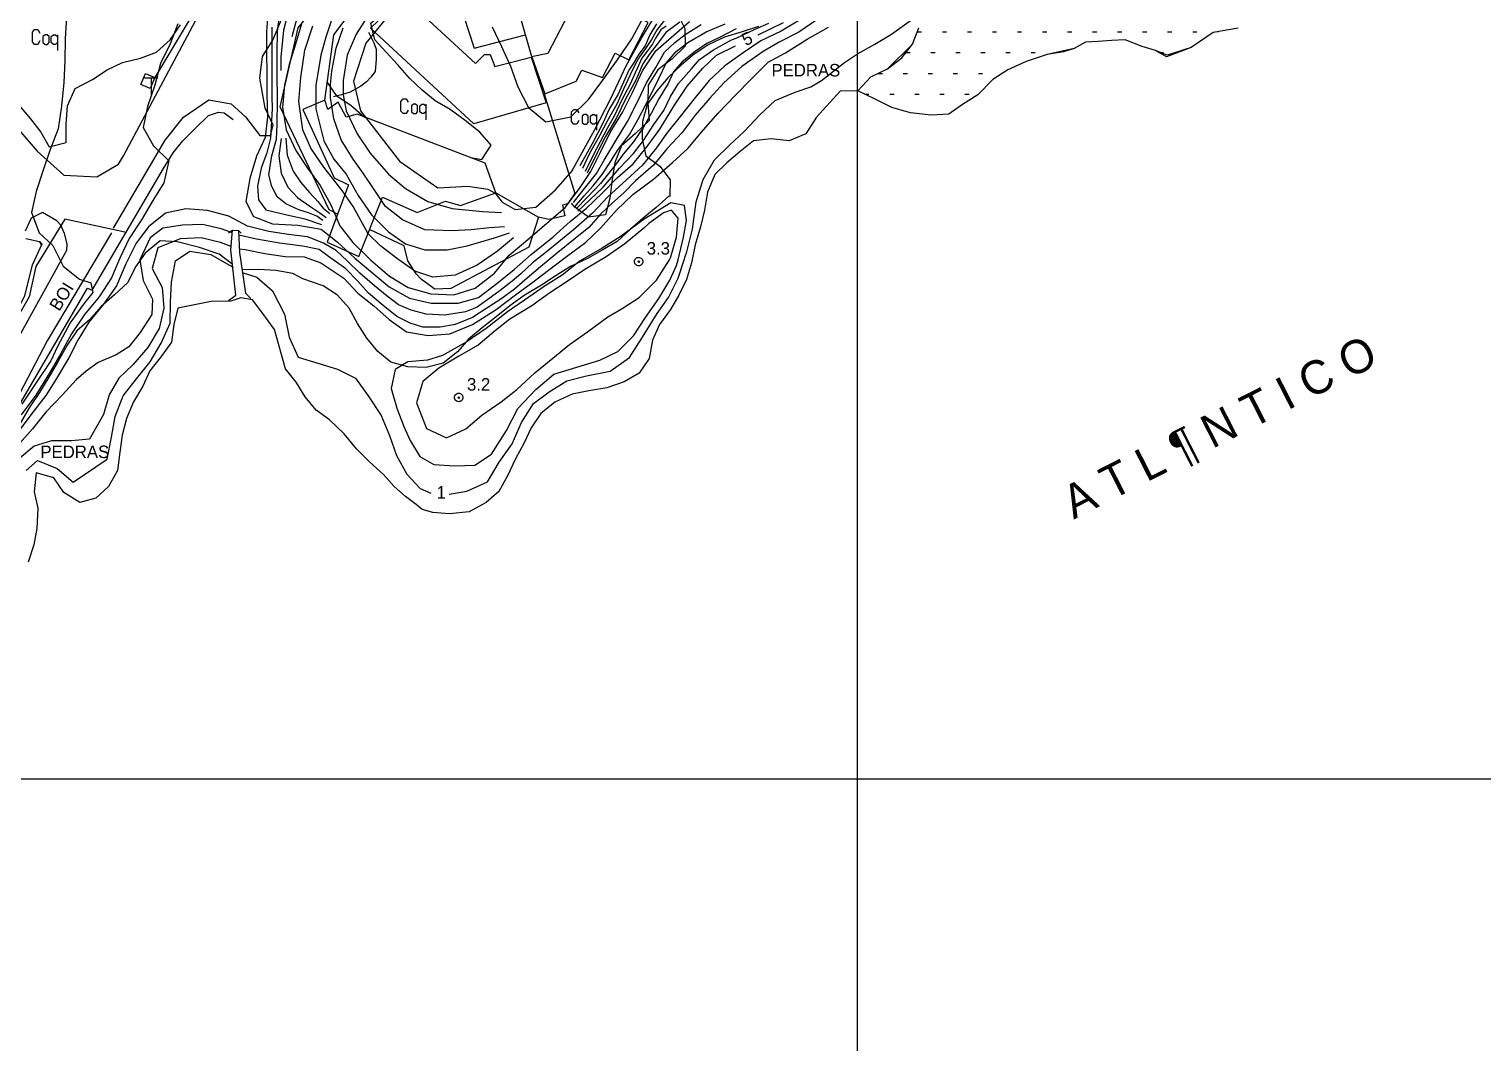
# Model space of a CAD drawing. Extents: x 555347 to 556479, y 8560498 to 8561653.
# Drawn here: x 555801.5 to 556150, y 8560936.7 to 8561179.7 of the extents above; entities that cross this region are included whole.
import ezdxf

# ---------------------------------------------------------------- set-up
doc = ezdxf.new("R2010")
doc.units = 0
doc.header["$MEASUREMENT"] = 0
for name, color, linetype in [('10', 24, 'CONTINUOUS'), ('12', 3, 'CONTINUOUS'), ('22', 6, 'CONTINUOUS'), ('30', 2, 'CONTINUOUS'), ('31', 255, 'CONTINUOUS'), ('32', 42, 'CONTINUOUS'), ('38', 255, 'CONTINUOUS'), ('39', 2, 'CONTINUOUS'), ('4', 255, 'CONTINUOUS'), ('44', 255, 'CONTINUOUS'), ('47', 4, 'CONTINUOUS'), ('5', 1, 'CONTINUOUS'), ('50', 255, 'CONTINUOUS'), ('6', 2, 'CONTINUOUS'), ('7', 42, 'CONTINUOUS')]:
    doc.layers.add(name, color=color, linetype=linetype)

# ---------------------------------------------------------------- blocks, each defined once
blk = doc.blocks.new('COD007', base_point=(556370.32, 8561240.38))
at = {"layer": '4'}
for points in [[(556370.316, 8561241.3956), (556370.5168, 8561241.3792), (556370.7156, 8561241.318), (556370.9212, 8561241.2012), (556371.1236, 8561241.0072), (556371.2452, 8561240.7848), (556371.3152, 8561240.5864), (556371.3332, 8561240.3828), (556371.314, 8561240.188), (556371.2436, 8561239.9836), (556371.1232, 8561239.7764), (556370.9232, 8561239.5776), (556370.718, 8561239.4492), (556370.5176, 8561239.396), (556370.3128, 8561239.3792), (556370.108, 8561239.3984), (556369.9132, 8561239.4596), (556369.7048, 8561239.5812), (556369.5112, 8561239.7812), (556369.3808, 8561239.9844), (556369.3248, 8561240.184), (556369.3128, 8561240.386), (556369.3268, 8561240.5876), (556369.38, 8561240.79), (556369.5116, 8561240.9964), (556369.7064, 8561241.1968), (556369.9148, 8561241.3292), (556370.1204, 8561241.3896)], [(556370.32, 8561240.18), (556370.12, 8561240.38), (556370.32, 8561240.58), (556370.52, 8561240.38)]]:
    blk.add_lwpolyline(points, close=True, dxfattribs=at)
blk = doc.blocks.new('COD141', base_point=(556437.78, 8561412.9))
at = {"layer": '30'}
blk.add_line((556440.78, 8561414.15), (556440.78, 8561410.4), dxfattribs=at)
blk.add_lwpolyline([(556436.53, 8561412.691667), (556436.03, 8561411.858333), (556435.28, 8561411.858333), (556434.78, 8561412.483333), (556434.78, 8561414.775), (556435.28, 8561415.4), (556436.03, 8561415.4), (556436.53, 8561414.566667)], dxfattribs=at)
for points in [[(556437.28, 8561413.733333), (556437.28, 8561412.275), (556437.78, 8561411.858333), (556438.405, 8561411.858333), (556438.78, 8561412.275), (556438.78, 8561413.733333), (556438.28, 8561414.15), (556437.78, 8561414.15)], [(556439.28, 8561413.733333), (556439.78, 8561414.15), (556440.28, 8561414.15), (556440.78, 8561413.733333), (556440.78, 8561412.275), (556440.28, 8561411.858333), (556439.78, 8561411.858333), (556439.28, 8561412.275)]]:
    blk.add_lwpolyline(points, close=True, dxfattribs=at)
blk = doc.blocks.new('*X19')
at = {"layer": '32'}
for points in [[(556108.550408, 8561234.051403), (556109.550408, 8561234.051713)], [(556097.565879, 8561229.05126), (556098.565879, 8561229.051347)], [(556103.565879, 8561229.05178), (556104.565879, 8561229.051866)], [(556109.565879, 8561229.0523), (556110.565879, 8561229.052386)], [(556115.565879, 8561229.052819), (556116.565879, 8561229.052906)], [(556121.565879, 8561229.053339), (556122.565879, 8561229.053425)], [(556086.58135, 8561224.051117), (556087.58135, 8561224.05118)], [(556092.58135, 8561224.051494), (556093.58135, 8561224.051557)], [(556098.58135, 8561224.051871), (556099.58135, 8561224.051934)], [(556104.58135, 8561224.052249), (556105.58135, 8561224.052311)], [(556110.58135, 8561224.052626), (556111.58135, 8561224.052688)], [(556116.58135, 8561224.053003), (556117.58135, 8561224.053066)], [(556122.58135, 8561224.05338), (556123.58135, 8561224.053443)], [(556128.58135, 8561224.053757), (556129.58135, 8561224.05382)], [(556134.58135, 8561224.054134), (556135.58135, 8561224.054197)], [(556076.217829, 8561219.050981), (556077.217829, 8561219.051036)], [(556082.217829, 8561219.05131), (556083.217829, 8561219.051365)], [(556088.217829, 8561219.051639), (556089.217829, 8561219.051694)], [(556094.217829, 8561219.051968), (556095.217829, 8561219.052023)], [(556100.217829, 8561219.052297), (556101.217829, 8561219.052352)], [(556106.217829, 8561219.052626), (556107.217829, 8561219.052681)], [(556112.217829, 8561219.052955), (556113.217829, 8561219.05301)], [(556118.217829, 8561219.053285), (556119.217829, 8561219.053339)], [(556124.217829, 8561219.053614), (556125.217829, 8561219.053669)], [(556130.217829, 8561219.053943), (556131.217829, 8561219.053998)], [(556136.217829, 8561219.054272), (556137.217829, 8561219.054327)], [(556142.217829, 8561219.054601), (556143.217829, 8561219.054656)], [(556068.509928, 8561214.050871), (556069.509928, 8561214.050923)], [(556074.509928, 8561214.051187), (556075.509928, 8561214.05124)], [(556080.509928, 8561214.051503), (556081.509928, 8561214.051556)], [(556086.509928, 8561214.05182), (556087.509928, 8561214.051872)], [(556092.509928, 8561214.052136), (556093.509928, 8561214.052189)], [(556098.509928, 8561214.052452), (556099.509928, 8561214.052505)], [(556104.509928, 8561214.052769), (556105.509928, 8561214.052821)], [(556110.509928, 8561214.053085), (556111.509928, 8561214.053138)], [(556116.509928, 8561214.053401), (556117.509928, 8561214.053454)], [(556122.509928, 8561214.053718), (556123.509928, 8561214.053771)], [(556128.509928, 8561214.054034), (556129.509928, 8561214.054087)], [(556134.509928, 8561214.054351), (556135.509928, 8561214.054403)], [(556140.509928, 8561214.054667), (556141.509928, 8561214.05472)], [(556055.463572, 8561209.050707), (556056.463572, 8561209.050755)], [(556061.463572, 8561209.050997), (556062.463572, 8561209.051045)], [(556067.463572, 8561209.051287), (556068.463572, 8561209.051335)], [(556073.463572, 8561209.051577), (556074.463572, 8561209.051625)], [(556079.463572, 8561209.051867), (556080.463572, 8561209.051915)], [(556085.463572, 8561209.052157), (556086.463572, 8561209.052205)], [(556091.463572, 8561209.052447), (556092.463572, 8561209.052495)], [(556097.463572, 8561209.052737), (556098.463572, 8561209.052785)], [(556103.463572, 8561209.053027), (556104.463572, 8561209.053075)], [(556109.463572, 8561209.053317), (556110.463572, 8561209.053365)], [(556115.463572, 8561209.053606), (556116.463572, 8561209.053655)], [(556121.463572, 8561209.053896), (556122.463572, 8561209.053945)], [(556127.463572, 8561209.054186), (556128.463572, 8561209.054235)], [(556133.463572, 8561209.054476), (556134.463572, 8561209.054525)], [(556139.463572, 8561209.054766), (556140.463572, 8561209.054815)], [(556036.815612, 8561204.050488), (556037.815612, 8561204.050532)], [(556042.815612, 8561204.050753), (556043.815612, 8561204.050797)], [(556048.815612, 8561204.051018), (556049.815612, 8561204.051062)], [(556054.815612, 8561204.051283), (556055.815612, 8561204.051327)], [(556060.815612, 8561204.051548), (556061.815612, 8561204.051592)], [(556066.815612, 8561204.051813), (556067.815612, 8561204.051857)], [(556072.815612, 8561204.052078), (556073.815612, 8561204.052122)], [(556078.815612, 8561204.052343), (556079.815612, 8561204.052387)], [(556084.815612, 8561204.052608), (556085.815612, 8561204.052652)], [(556090.815612, 8561204.052873), (556091.815612, 8561204.052918)], [(556096.815612, 8561204.053138), (556097.815612, 8561204.053183)], [(556102.815612, 8561204.053404), (556103.815612, 8561204.053448)], [(556108.815612, 8561204.053669), (556109.815612, 8561204.053713)], [(556114.815612, 8561204.053934), (556115.815612, 8561204.053978)], [(556120.815612, 8561204.054199), (556121.815612, 8561204.054243)], [(556126.815612, 8561204.054464), (556127.815612, 8561204.054508)], [(556132.815612, 8561204.054729), (556133.815612, 8561204.054773)], [(556138.815612, 8561204.054994), (556139.815612, 8561204.055038)], [(556026.285146, 8561199.050349), (556027.285146, 8561199.050398)], [(556032.285146, 8561199.050643), (556033.285146, 8561199.050692)], [(556038.285146, 8561199.050937), (556039.285146, 8561199.050986)], [(556044.285146, 8561199.051231), (556045.285146, 8561199.05128)], [(556050.285146, 8561199.051525), (556051.285146, 8561199.051574)], [(556056.285146, 8561199.051819), (556057.285146, 8561199.051868)], [(556062.285146, 8561199.052113), (556063.285146, 8561199.052161)], [(556068.285146, 8561199.052406), (556069.285146, 8561199.052455)], [(556074.285146, 8561199.0527), (556075.285146, 8561199.052749)], [(556080.285146, 8561199.052994), (556081.285146, 8561199.053043)], [(556086.285146, 8561199.053288), (556087.285146, 8561199.053337)], [(556092.285146, 8561199.053582), (556093.285146, 8561199.053631)], [(556098.285146, 8561199.053876), (556099.285146, 8561199.053925)], [(556104.285146, 8561199.05417), (556105.285146, 8561199.054218)], [(556110.285146, 8561199.054463), (556111.285146, 8561199.054512)], [(556020.546429, 8561194.050259), (556021.546429, 8561194.050309)], [(556026.546429, 8561194.05056), (556027.546429, 8561194.05061)], [(556032.546429, 8561194.050861), (556033.546429, 8561194.050912)], [(556038.546429, 8561194.051163), (556039.546429, 8561194.051213)], [(556044.546429, 8561194.051464), (556045.546429, 8561194.051514)], [(556050.546429, 8561194.051765), (556051.546429, 8561194.051815)], [(556056.546429, 8561194.052066), (556057.546429, 8561194.052117)], [(556062.546429, 8561194.052368), (556063.546429, 8561194.052418)], [(556068.546429, 8561194.052669), (556069.546429, 8561194.052719)], [(556074.546429, 8561194.05297), (556075.546429, 8561194.05302)], [(556080.546429, 8561194.053271), (556081.546429, 8561194.053322)], [(556086.546429, 8561194.053573), (556087.546429, 8561194.053623)], [(556092.546429, 8561194.053874), (556093.546429, 8561194.053924)], [(556098.546429, 8561194.054175), (556099.546429, 8561194.054225)], [(556016.142032, 8561189.050182), (556017.142032, 8561189.050233)], [(556022.142032, 8561189.050488), (556023.142032, 8561189.050539)], [(556028.142032, 8561189.050794), (556029.142032, 8561189.050845)], [(556034.142032, 8561189.051099), (556035.142032, 8561189.05115)], [(556040.142032, 8561189.051405), (556041.142032, 8561189.051456)], [(556046.142032, 8561189.051711), (556047.142032, 8561189.051762)], [(556052.142032, 8561189.052017), (556053.142032, 8561189.052068)], [(556058.142032, 8561189.052323), (556059.142032, 8561189.052374)], [(556064.142032, 8561189.052629), (556065.142032, 8561189.05268)], [(556070.142032, 8561189.052935), (556071.142032, 8561189.052986)], [(556076.142032, 8561189.05324), (556077.142032, 8561189.053291)], [(556082.142032, 8561189.053546), (556083.142032, 8561189.053597)], [(556088.142032, 8561189.053852), (556089.142032, 8561189.053903)], [(556094.142032, 8561189.054158), (556095.142032, 8561189.054209)], [(556015.353068, 8561184.050141), (556016.353068, 8561184.050193)], [(556021.353068, 8561184.050451), (556022.353068, 8561184.050503)], [(556027.353068, 8561184.050762), (556028.353068, 8561184.050813)], [(556033.353068, 8561184.051072), (556034.353068, 8561184.051124)], [(556039.353068, 8561184.051382), (556040.353068, 8561184.051434)], [(556045.353068, 8561184.051692), (556046.353068, 8561184.051744)], [(556051.353068, 8561184.052003), (556052.353068, 8561184.052054)], [(556057.353068, 8561184.052313), (556058.353068, 8561184.052365)], [(556063.353068, 8561184.052623), (556064.353068, 8561184.052675)], [(556069.353068, 8561184.052934), (556070.353068, 8561184.052985)], [(556075.353068, 8561184.053244), (556076.353068, 8561184.053296)], [(556081.353068, 8561184.053554), (556082.353068, 8561184.053606)], [(556087.353068, 8561184.053864), (556088.353068, 8561184.053916)], [(556014.415796, 8561179.050099), (556015.415796, 8561179.050152)], [(556020.415796, 8561179.05042), (556021.415796, 8561179.050474)], [(556026.415796, 8561179.050742), (556027.415796, 8561179.050796)], [(556032.415796, 8561179.051064), (556033.415796, 8561179.051117)], [(556038.415796, 8561179.051386), (556039.415796, 8561179.051439)], [(556044.415796, 8561179.051707), (556045.415796, 8561179.051761)], [(556050.415796, 8561179.052029), (556051.415796, 8561179.052083)], [(556056.415796, 8561179.052351), (556057.415796, 8561179.052404)], [(556062.415796, 8561179.052672), (556063.415796, 8561179.052726)], [(556068.415796, 8561179.052994), (556069.415796, 8561179.053048)], [(556074.415796, 8561179.053316), (556075.415796, 8561179.053369)], [(556080.415796, 8561179.053638), (556081.415796, 8561179.053691)], [(556086.415796, 8561179.053959), (556086.48341, 8561179.050819)], [(556011.656399, 8561174.050038), (556012.656399, 8561174.050113)], [(556017.656399, 8561174.050489), (556018.656399, 8561174.050564)], [(556023.656399, 8561174.05094), (556024.656399, 8561174.051015)], [(556029.656399, 8561174.051391), (556030.656399, 8561174.051466)], [(556035.656399, 8561174.051842), (556036.656399, 8561174.051917)], [(556041.656399, 8561174.052292), (556042.656399, 8561174.052368)], [(556047.656399, 8561174.052743), (556047.712435, 8561174.050399)], [(556072.395208, 8561174.050645), (556073.395208, 8561174.050858)], [(556005.035498, 8561169.049939), (556006.035498, 8561169.050022)], [(556011.035498, 8561169.050435), (556012.035498, 8561169.050517)], [(556017.035498, 8561169.050931), (556018.035498, 8561169.051013)], [(556023.035498, 8561169.051427), (556024.035498, 8561169.051509)], [(556029.035498, 8561169.051922), (556030.035498, 8561169.052005)], [(556001.820257, 8561164.049874), (556002.820257, 8561164.04996)], [(556007.820257, 8561164.050391), (556008.820257, 8561164.050478)], [(556013.820257, 8561164.050909), (556014.820257, 8561164.050995)], [(556019.820257, 8561164.051427), (556020.820257, 8561164.051513)], [(556025.820257, 8561164.051945), (556026.820257, 8561164.052031)]]:
    blk.add_lwpolyline(points, dxfattribs=at)
blk = doc.blocks.new('COD013', base_point=(555984.05, 8561208.14))
at = {"layer": '50'}
for p, q in [((555985.645993, 8561212.14), (555982.445993, 8561212.14)), ((555984.0524, 8561212.1364), (555984.0524, 8561208.1444))]:
    blk.add_line(p, q, dxfattribs=at)

msp = doc.modelspace()

# ---------------------------------------------------------------- linework, layer by layer
at = {"layer": '10'}
for points in [[(555875.39, 8561135.3, 13.66), (555873.42, 8561136.39, 13.51), (555861.64, 8561161.05, 13.77), (555866, 8561180.01, 13.75), (555890.32, 8561210.01, 13.17), (555887.72, 8561210.73, 0), (555885.12, 8561211.11, 0), (555881.33, 8561211.53, 0), (555877.49, 8561211.25, 0), (555874.4, 8561210.42, 0), (555870.52, 8561209.19, 8.82), (555862.38, 8561201.64, 8.72)], [(555834.55, 8561205.19, 8.85), (555840.4, 8561187.56, 0), (555841.08, 8561184.86, 0), (555839.86, 8561181.83, 0), (555831.63, 8561168.04, 7.92), (555831.63, 8561168.04, 7.92)], [(555872.35, 8561162.62, 16.92), (555874.51, 8561178.28, 0), (555895.3, 8561205.9, 0), (555898.14, 8561206.13, 0), (555900.65, 8561198.21, 0), (555908.17, 8561175.08, 19.58), (555920.46, 8561178.32, 20.01)], [(555921.97, 8561173.01, 23.48), (555919.2, 8561182.74, 29.73)], [(555924.98, 8561164.13, 23.75), (555932.32, 8561140.3, 17.12), (555930.54, 8561137.8, 17.37), (555929.38, 8561137.47, 17.39), (555929.89, 8561134.95, 17.29), (555926.1, 8561134.05, 17.25), (555923.59, 8561134.61, 16.8), (555921.26, 8561127.44, 14.35), (555902.57, 8561117.48, 13.97), (555898.72, 8561117.34, 14), (555895.56, 8561119.66, 13.87), (555894.29, 8561121, 14.07), (555892.31, 8561124.15, 14.09), (555891.41, 8561127.73, 14.19), (555883.07, 8561131.62, 14.19)], [(555788.21, 8561071.02, 9.36), (555815.51, 8561117.55, 7.25), (555816.59, 8561117.13, 7.22), (555833.71, 8561146.27, 6.12), (555836.01, 8561150.03, 6.12), (555838.36, 8561152.89, 6.12), (555841.31, 8561155.87, 6.12), (555844.52, 8561158.99, 6.12), (555846.86, 8561159.76, 6.12), (555848.25, 8561159.64, 6.12), (555850.4, 8561158.02, 6.12)], [(555913.33, 8561140.4, 19.48), (555923.59, 8561134.61, 16.8)], [(555824.46, 8561131.02, 6.98), (555810.07, 8561134.09, 8.31), (555803.12, 8561122.75, 8.98), (555801.48, 8561115.51, 8.99), (555797.24, 8561108.07, 8.92)]]:
    msp.add_polyline3d(points, dxfattribs=at)
at = {"layer": '12'}
for points in [[(555793.98, 8561161.28, 7.54), (555803.42, 8561150.41, 7.12), (555809.84, 8561144.68, 6.81), (555817.75, 8561144.25, 6.64), (555822.95, 8561147.3, 6.4), (555824.1, 8561149.28, 6.06), (555842.02, 8561182.89, 5.84), (555842.22, 8561186.47, 5.84), (555840.97, 8561189.23, 5.8), (555840.29, 8561191.41, 5.71), (555785.13, 8561362.98, 4.79)], [(555821.72, 8561131.97, 5.94), (555830.56, 8561147.04, 5.73), (555834.13, 8561153.03, 5.59), (555838.47, 8561158.54, 5.48), (555844.58, 8561162.72, 5.54), (555849.96, 8561161.74, 5.6), (555853.33, 8561158.61, 5.63), (555856.83, 8561154.19, 5.67), (555859.37, 8561154.2, 5.71), (555860, 8561156.61, 5.79), (555858.08, 8561160.7, 5.71), (555856.77, 8561167.94, 5.74), (555857.4, 8561173.09, 5.86), (555859.91, 8561177.04, 6.1), (555862.14, 8561182.4, 6.37)], [(555796.25, 8561100.77, 7.88), (555810.57, 8561126.7, 6.81), (555810.6, 8561128.19, 6.76), (555809.94, 8561130.69, 7.66), (555809.09, 8561132.66, 6.85), (555808.15, 8561133.71, 6.66), (555804.67, 8561135.69, 6.57), (555802, 8561134.34, 6.79), (555800.54, 8561131.28, 6.89)], [(555821.26, 8561130.85, 5.9), (555805.85, 8561104.93, 7.08), (555796.52, 8561087.25, 8.49), (555781.38, 8561063.55, 9.59), (555780.61, 8561062.3, 9.63), (555775.08, 8561055.97, 9.72), (555708.13, 8560998.06, 14.55), (555703.62, 8560991.23, 13.41), (555701.27, 8560986.57, 12.58), (555698.64, 8560980.24, 11.06), (555695.65, 8560977.61, 10.41), (555692.78, 8560976.07, 10.31), (555675.7, 8560978.44, 10.09), (555676.04, 8560990.23, 10.19)], [(555803.95, 8561128.8, 7.16), (555804.5, 8561128.13, 0), (555802.23, 8561123.06, 0), (555800.27, 8561115.51, 0), (555793.24, 8561102.5, 0), (555782.34, 8561083.64, 0), (555777.78, 8561076.97, 0), (555775.09, 8561075.81, 0), (555771.97, 8561074.22, 0), (555766.49, 8561068.3, 0)], [(555800.69, 8561129.48, 7.04), (555803.95, 8561128.8, 7.16), (555804.39, 8561128.04, 7.65), (555803.95, 8561128.8, 7.16), (555804.5, 8561128.13, 0), (555802.23, 8561123.06, 0), (555800.27, 8561115.51, 0)]]:
    msp.add_polyline3d(points, dxfattribs=at)
at = {"layer": '22'}
msp.add_lwpolyline([(555849.26, 8561130.86), (555850.22, 8561131.46), (555851.71, 8561131.38), (555852.34, 8561130.76)], dxfattribs=at)
msp.add_polyline3d([(555849.31, 8561114.62, 2.36), (555851.07, 8561115.87, 2.36), (555849.87, 8561126.8, 2.36), (555850.22, 8561131.46, 2.36), (555851.71, 8561131.38, 2.36), (555851.92, 8561126.09, 2.36), (555853.34, 8561116.39, 2.36), (555854.67, 8561115.12, 2.37)], dxfattribs=at)
at = {"layer": '30'}
for points in [[(555907.29, 8561148.92, 20.05), (555909.98, 8561148.41, 20.25), (555912.21, 8561151.83, 20.25), (555909.54, 8561155.01, 22.13), (555906.04, 8561157.75, 22.29), (555902.4, 8561160.44, 22.29), (555898.82, 8561162.47, 22.29), (555895.71, 8561165.04, 22.29), (555892.68, 8561167.89, 22.29), (555889.91, 8561171.08, 22.29), (555887.08, 8561174.13, 22.29), (555884.4, 8561177.11, 22.29), (555883.41, 8561181.06, 22.29), (555886.5, 8561183.78, 22.29), (555889, 8561186.24, 22.29), (555890.73, 8561187.97, 0), (555893.23, 8561187.27, 22.29), (555898.1, 8561188.98, 20.77), (555900.9, 8561191.87, 20.64)], [(555953.8, 8561186.39, 18.86), (555956.84, 8561183.49, 18.68), (555958.68, 8561179.8, 18.41), (555958.75, 8561175.56, 18.15), (555955.54, 8561172.44, 18.04), (555952.17, 8561169.93, 18.01), (555949.88, 8561166.27, 18.01), (555949.8, 8561161.98, 17.95), (555950.11, 8561157.73, 17.69), (555946.81, 8561154.67, 17.64), (555943.5, 8561151.66, 17.63), (555941.89, 8561147.66, 17.63), (555941.27, 8561143.6, 17.62), (555940.69, 8561139.15, 17.57), (555939.67, 8561135.16, 17.52), (555935.6, 8561134.59, 17.49), (555932.29, 8561136.96, 17.47), (555931.5, 8561137.95, 17.47)], [(555799.07, 8561161.36, 13.01), (555801.79, 8561158.17, 12.52), (555804.26, 8561154.99, 12.31), (555806.27, 8561151.49, 12.27), (555810.36, 8561152.47, 12.27), (555810.4, 8561156.9, 12.11), (555810.69, 8561161.32, 12.06), (555812.51, 8561165.41, 12.06), (555816.71, 8561167.63, 12.06), (555820.18, 8561169.88, 12.06), (555823.86, 8561171.63, 11.38), (555828.16, 8561172.74, 10.63), (555832.02, 8561174.12, 10.23), (555835.33, 8561177.09, 10.15), (555837.81, 8561180.69, 10.15)], [(555872.94, 8561166.9, 19.06), (555875.1, 8561163.76, 19.41), (555878.62, 8561161.48, 19.6), (555881.87, 8561158.57, 19.76)]]:
    msp.add_polyline3d(points, dxfattribs=at)
at = {"layer": '31'}
msp.add_lwpolyline([(555882.83, 8561178.95), (555883.39, 8561177.81), (555884.15, 8561176.37), (555884.66, 8561174.87), (555884.68, 8561172.48), (555884.46, 8561169.53), (555883.42, 8561168.18), (555882.38, 8561167.02), (555881.04, 8561166.01), (555878.41, 8561164.59), (555876.37, 8561163.93), (555874.42, 8561163.41)], dxfattribs=at)
at = {"layer": '32'}
for points in [[(555976.36, 8561180.29, 4.82), (555972.4, 8561179, 4.95), (555968.2, 8561177.74, 5.12), (555964.46, 8561175.95, 5.29), (555960.94, 8561173.64, 5.29), (555957.86, 8561171.07, 5.22), (555954.71, 8561168.1, 4.89), (555951.94, 8561164.86, 4.22), (555949.62, 8561161.59, 4.22), (555948.51, 8561157.52, 3.87), (555948.48, 8561153.38, 3.49), (555949.36, 8561149.3, 2.98), (555952.72, 8561146.82, 2.43), (555955.13, 8561143.55, 2.21), (555955.07, 8561139.51, 2.21), (555954.87, 8561139.62, 1.97), (555951.78, 8561136.9, 2.1), (555948.7, 8561134.33, 2.35), (555945.67, 8561131.7, 2.45), (555942.42, 8561128.78, 2.47), (555938.87, 8561126.68, 2.48), (555935.32, 8561124.68, 2.5), (555931.23, 8561122.76, 2.51), (555927.82, 8561120.6, 2.52), (555924.3, 8561118.3, 2.55), (555920.13, 8561115.78, 2.58), (555916.71, 8561113.33, 2.62), (555913.42, 8561110.71, 2.63), (555910.09, 8561108.05, 2.65), (555906.8, 8561105.34, 2.67), (555904.19, 8561102.29, 2.68), (555900.71, 8561099.64, 2.7), (555896.66, 8561098.56, 2.7), (555892.28, 8561098.7, 2.7), (555888.16, 8561099.87, 2.7), (555885.05, 8561102.43, 2.7), (555882.48, 8561105.56, 2.7), (555880.23, 8561109.12, 2.68), (555878.18, 8561112.77, 2.6), (555875.41, 8561115.86, 2.48), (555871.94, 8561118.15, 2.31), (555867.1, 8561119.84, 1.54), (555864.67, 8561121.06, 1.54), (555860.62, 8561121.83, 1.54), (555856.59, 8561122.05, 1.54), (555854.49, 8561121.98, 1.54), (555852.52, 8561122.08, 2.46)], [(556091.28, 8561179.92, 0.94), (556085.32, 8561178.84, 0.89), (556080.08, 8561175.26, 0.89), (556074.16, 8561173.06, 0.89), (556071.47, 8561174.57, 0.15), (556068.33, 8561175.52, 0.15), (556064.2, 8561177.11, 0.15), (556060.95, 8561176.96, 0.15), (556057.76, 8561176.74, 0.15), (556054.73, 8561176.56, 0.15), (556051.98, 8561175.02, 0.15), (556045.51, 8561173.55, 1.2), (556040.53, 8561171.87, 1.17), (556036.09, 8561169.92, 1.1), (556032.47, 8561167.57, 1.1), (556028.88, 8561163.88, 1.1), (556025.22, 8561161.59, 1.1), (556021.95, 8561159.27, 1.1), (556017.75, 8561159.05, 1.1), (556012.74, 8561159.57, 1.1), (556008.27, 8561160.86, 1.1), (556004.1, 8561162.93, 1.1), (556000.11, 8561164.89, 1.1), (556003.29, 8561168.21, 0.87), (556007.28, 8561170.13, 1.02), (556010.66, 8561172.79, 1.09), (556013.23, 8561176.04, 1.16), (556014.79, 8561180, 1.32)], [(556000.11, 8561164.89, 1.1), (556003.29, 8561168.21, 0.87), (556007.28, 8561170.13, 1.02), (556013.23, 8561176.04, 1.16), (556014.79, 8561180, 1.32)], [(555850.09, 8561123.44, 2.46), (555847.05, 8561125.71, 2.41), (555842.32, 8561127.29, 2.41), (555837, 8561128.69, 2.41), (555832.93, 8561128.96, 2.41), (555829.28, 8561125.97, 2.49), (555826.96, 8561122.71, 2.61), (555825.16, 8561118.92, 3.34), (555821.95, 8561115.95, 4.04), (555818.76, 8561113.18, 4.07), (555815.95, 8561109.99, 4.07), (555812.91, 8561107.37, 4.07), (555810.63, 8561103.9, 3.97), (555808.43, 8561100.08, 3.85), (555806.23, 8561096.22, 3.61), (555803.94, 8561092.55, 2.84), (555801.49, 8561088.9, 2.61), (555799.45, 8561085.27, 2.57)]]:
    msp.add_polyline3d(points, dxfattribs=at)
at = {"layer": '44'}
for points in [[(556000, 8561650.58), (556000, 8560498.59)], [(555347.52, 8561000), (556477.1, 8561000)]]:
    msp.add_lwpolyline(points, dxfattribs=at)
at = {"layer": '47'}
msp.add_lwpolyline([(556091.28, 8561179.92), (556085.32, 8561178.84), (556080.08, 8561175.26), (556074.33, 8561173.41), (556071.47, 8561174.57), (556068.33, 8561175.52), (556064.2, 8561177.11), (556060.95, 8561176.96), (556057.76, 8561176.74), (556054.73, 8561176.56), (556051.98, 8561175.02), (556049.47, 8561174.26), (556045.51, 8561173.55), (556040.53, 8561171.87), (556036.09, 8561169.92), (556032.47, 8561167.57), (556028.88, 8561163.88), (556025.22, 8561161.59), (556021.95, 8561159.27), (556017.75, 8561159.05), (556012.74, 8561159.57), (556008.27, 8561160.86), (556004.1, 8561162.93), (556000.11, 8561164.89), (555995.87, 8561164.82), (555990.25, 8561158.55), (555987.69, 8561154.55), (555983.71, 8561152.92), (555979.4, 8561153.4), (555975.13, 8561152.88), (555971.95, 8561150.31), (555968.72, 8561147.65), (555965.87, 8561144.81), (555964.1, 8561140.57), (555963.37, 8561136.27), (555962.4, 8561132.24), (555961.18, 8561127.97), (555960.25, 8561123.68), (555959.08, 8561119.65), (555957.23, 8561115.92), (555955.2, 8561112.44), (555952.57, 8561108.89), (555950.92, 8561105.09), (555950.13, 8561100.7), (555947.75, 8561097.24), (555944.15, 8561095.14), (555939.98, 8561093.72), (555935.65, 8561092.96), (555931.67, 8561092.18), (555927.53, 8561090.26), (555924.14, 8561087.55), (555921.86, 8561084.13), (555920.17, 8561080.49), (555918.07, 8561076.66), (555916.15, 8561072.58), (555914.11, 8561068.85), (555911.07, 8561066.22), (555906.97, 8561064), (555902.25, 8561063.51), (555898.23, 8561063.83), (555895.71, 8561064.55), (555894.26, 8561065.7), (555891.75, 8561067.67), (555888.97, 8561070.06), (555886.42, 8561072.95), (555883.05, 8561075.96), (555879.93, 8561079.08), (555877.03, 8561082.67), (555873.52, 8561086), (555870.26, 8561088.32), (555867.69, 8561091.55), (555865.48, 8561095.01), (555862.91, 8561098.24), (555860.3, 8561107.69), (555857.31, 8561111.86), (555855.03, 8561114.75), (555852.24, 8561115.25), (555849.85, 8561114.45), (555845.13, 8561114.36), (555837.17, 8561112.75), (555836.16, 8561108.87), (555835.63, 8561104.66), (555833.15, 8561101.2), (555830.42, 8561097.76), (555828.73, 8561094.12), (555826.48, 8561090.35), (555824.87, 8561086.3), (555823.81, 8561082.32), (555823.24, 8561078.26), (555822.65, 8561073.91), (555820.55, 8561070.03), (555817.51, 8561067.26), (555813.61, 8561066.22), (555809.85, 8561068.62), (555807.4, 8561072.09), (555803.18, 8561073.32), (555802.73, 8561068.76), (555803.61, 8561064.82), (555803.35, 8561060), (555802.64, 8561056.05), (555801.27, 8561051.94)], dxfattribs=at)
at = {"layer": '5'}
for points in [[(555858.8, 8561184.61, 5), (555858.36, 8561178.99, 5), (555858.36, 8561174.16, 5), (555858.5, 8561168.9, 5), (555858.5, 8561164.07, 5), (555858.64, 8561158.67, 5), (555858.07, 8561153.7, 5), (555856, 8561149.2, 5), (555854.42, 8561143.89, 5), (555853.4, 8561138.35, 5), (555855.26, 8561134.73, 5), (555859.87, 8561132.99, 5), (555865.88, 8561132.71, 5), (555871.47, 8561131.75, 5), (555875.32, 8561128.66, 5), (555879.53, 8561124.79, 5), (555887.79, 8561117.88, 5), (555892.67, 8561115.18, 5), (555897.9, 8561114, 5), (555904.3, 8561114, 5), (555909.19, 8561115.35, 5), (555913.57, 8561118.72, 5), (555917.78, 8561122.09, 5), (555921.83, 8561125.63, 5), (555927.12, 8561129.88, 5), (555931.17, 8561133.59, 5), (555935.13, 8561136.76, 5), (555938.93, 8561140.46, 5), (555942.44, 8561144.03, 5), (555946.29, 8561147.4, 5), (555949.68, 8561151.57, 5), (555952.68, 8561155.68, 5), (555956.18, 8561161.45, 5), (555959.27, 8561165.98, 5), (555962.98, 8561170.3, 5), (555966.28, 8561173.4, 5), (555970.81, 8561175.66, 5)], [(555886.86, 8561181.96, 15), (555882.19, 8561176.3, 15), (555879.24, 8561167.21, 15), (555880.96, 8561160.09, 15), (555890.3, 8561148.05, 15), (555899.47, 8561141.65, 15), (555906.69, 8561142.04, 15), (555911.48, 8561141.32, 15), (555913.19, 8561140.33, 15), (555914.87, 8561138.22, 15), (555917.98, 8561136.46, 15), (555922.97, 8561136.99, 15), (555927.65, 8561141.17, 15), (555931.83, 8561145.84, 15), (555931.58, 8561145.59, 15), (555936.99, 8561155.42, 15), (555940.92, 8561163.04, 15), (555944.6, 8561170.9, 15), (555948.29, 8561177.53, 15), (555952.96, 8561185.15, 15)], [(555837.14, 8561180.91, 5), (555835.29, 8561176.14, 5), (555833.02, 8561171.43, 5), (555831.59, 8561166.21, 5), (555829.88, 8561161.12, 5), (555828.86, 8561156.08, 5), (555831.31, 8561151.68, 5), (555834.97, 8561148.12, 5), (555833.79, 8561142.86, 5), (555831.17, 8561138.57, 5), (555828.43, 8561133.94, 5), (555825.5, 8561129.49, 5), (555823.25, 8561124.74, 5), (555821.23, 8561120.09, 5), (555818.32, 8561115.52, 5), (555814.75, 8561111.26, 5), (555811.61, 8561106.62, 5), (555809.11, 8561101.93, 5), (555806.45, 8561097.37, 5), (555803.12, 8561091.94, 5), (555799.6, 8561087.2, 5)], [(555866.76, 8561180.95, 10), (555865.35, 8561176.05, 10), (555863.82, 8561171.16, 10), (555862.69, 8561166.25, 10), (555862.19, 8561161, 10), (555863.13, 8561155.53, 10), (555865.46, 8561150.59, 10), (555868.19, 8561146.38, 10), (555871.27, 8561142.15, 10), (555873.85, 8561137.52, 10), (555875.96, 8561132.49, 10), (555879.05, 8561128.53, 10), (555883.37, 8561124.31, 10), (555887.85, 8561120.49, 10), (555892.33, 8561117.76, 10), (555897.79, 8561116.23, 10), (555903.3, 8561115.97, 10), (555908.44, 8561117.6, 10), (555913.05, 8561121.19, 10), (555916.6, 8561125.46, 10), (555921.49, 8561129.67, 10), (555925.62, 8561133.18, 10), (555929.99, 8561136.92, 10), (555933.45, 8561141.47, 10), (555936.15, 8561145.51, 10), (555938.57, 8561150.32, 10), (555940.74, 8561154.93, 10), (555943.82, 8561159.84, 10), (555946.16, 8561164.49, 10), (555948.53, 8561169.64, 10), (555951.73, 8561174.45, 10), (555959.83, 8561181.52, 10)], [(555976.26, 8561178.32, 5), (555982.35, 8561181.22, 5)]]:
    msp.add_polyline3d(points, dxfattribs=at)
at = {"layer": '6'}
for points in [[(555991.12, 8561184.78, 4), (555981.73, 8561179.15, 4), (555976.88, 8561176.88, 4), (555976.88, 8561176.9, 4), (555972.68, 8561173.96, 4), (555968.24, 8561170.85, 4), (555964.48, 8561167.32, 4), (555961.27, 8561163.34, 4), (555957.55, 8561158.74, 4), (555954.29, 8561154.66, 4), (555951.86, 8561151.18, 4), (555948.54, 8561147.04, 4), (555944.67, 8561143.58, 4), (555940.24, 8561139.43, 4), (555936.51, 8561135.56, 4), (555931.95, 8561131.55, 4), (555928.49, 8561128.65, 4), (555925.04, 8561125.89, 4), (555922.13, 8561123.68, 4), (555919.37, 8561121.05, 4), (555917.3, 8561119.25, 4), (555914.39, 8561117.04, 4), (555911.49, 8561114.83, 4), (555908.86, 8561113.03, 4), (555906.1, 8561111.92, 4), (555901.12, 8561111.1, 4), (555896.7, 8561111.37, 4), (555893.1, 8561112.34, 4), (555890.06, 8561113.58, 4), (555887.3, 8561115.66, 4), (555884.26, 8561118.15, 4), (555880.8, 8561121.19, 4), (555877.76, 8561124.09, 4), (555875.13, 8561126.58, 4), (555872.09, 8561128.38, 4), (555868.22, 8561129.9, 4), (555863.66, 8561130.45, 4), (555858.96, 8561131.14, 4), (555853.81, 8561132.43, 4), (555849.39, 8561134.86, 4), (555844.24, 8561136.22, 4), (555839.04, 8561136.56, 4), (555834.22, 8561135.56, 4), (555830.07, 8561132.25, 4), (555827.17, 8561128.38, 4), (555824.68, 8561123.4, 4), (555822.47, 8561118.15, 4), (555819.29, 8561113.72, 4), (555815.83, 8561109.44, 4), (555813.2, 8561105.15, 4), (555810.99, 8561100.87, 4), (555808.09, 8561095.89, 4), (555805.46, 8561091.88, 4), (555801.87, 8561087.18, 4), (555799.1, 8561083.45, 4)], [(555864.24, 8561186.24, 8), (555862.43, 8561179.42, 8), (555861.79, 8561172.92, 8), (555861.79, 8561169.72, 8)], [(555866.79, 8561186.45, 9), (555864.45, 8561177.82, 9)], [(555875.06, 8561185.28, 12), (555872.64, 8561177.78, 12), (555871.43, 8561173.42, 12), (555870.22, 8561166.16, 12), (555870.22, 8561160.6, 12), (555872.16, 8561152.86, 12), (555874.57, 8561148.5, 12), (555877.48, 8561144.87, 12), (555880.38, 8561139.79, 12), (555883.53, 8561135.19, 12), (555887.64, 8561131.08, 12), (555891.75, 8561128.18, 12), (555896.35, 8561126.73, 12), (555901.67, 8561126.73, 12), (555906.51, 8561127.69, 12), (555913.04, 8561129.63, 12), (555916.67, 8561130.84, 12)], [(555810.47, 8561182.66, 6), (555810.12, 8561177.38, 6), (555810.07, 8561172.09, 6), (555809.85, 8561166.88, 6), (555809.25, 8561161.21, 6), (555808.46, 8561155.73, 6), (555806.53, 8561150.81, 6), (555804.74, 8561145.65, 6), (555803.15, 8561140.74, 6), (555802.09, 8561135.74, 6), (555803.88, 8561130.85, 6), (555807.15, 8561127.84, 6), (555809.63, 8561122.84, 6), (555813.59, 8561119.74, 6), (555816.25, 8561118.84, 6), (555816.74, 8561116.5, 6), (555814.49, 8561113.76, 6), (555811.36, 8561109.26, 6), (555808.32, 8561103.58, 6), (555806.66, 8561100.16, 6), (555802.65, 8561094.1, 6), (555799.72, 8561089.79, 6)], [(555990.29, 8561181.87, 3), (555986, 8561178.97, 3), (555981.31, 8561176.57, 3), (555977.43, 8561174.27, 3), (555972.32, 8561170.68, 3), (555968, 8561166.79, 3), (555964.63, 8561163.09, 3), (555961.17, 8561159.07, 3), (555958, 8561154.87, 3), (555954.45, 8561151.03, 3), (555951.16, 8561147.04, 3), (555946.88, 8561143.31, 3), (555944.11, 8561140.54, 3), (555941.07, 8561137.78, 3), (555938.45, 8561135.29, 3), (555935.68, 8561132.11, 3), (555931.95, 8561129.2, 3), (555928.22, 8561126.16, 3), (555924.07, 8561122.71, 3), (555920.89, 8561119.94, 3), (555917.85, 8561117.32, 3), (555914.53, 8561114.97, 3), (555911.21, 8561112.75, 3), (555907.76, 8561110.54, 3), (555903.61, 8561108.88, 3), (555900.02, 8561108.19, 3), (555895.87, 8561108.19, 3), (555892.83, 8561109.16, 3), (555889.65, 8561110.82, 3), (555886.33, 8561113.45, 3), (555882.88, 8561116.35, 3), (555880.25, 8561119.25, 3), (555877.35, 8561122.29, 3), (555873.61, 8561124.92, 3), (555870.99, 8561126.85, 3), (555867.12, 8561127.68, 3), (555861.48, 8561128.34, 3), (555856.02, 8561129.34, 3), (555851.8, 8561130.31, 3)], [(555859.66, 8561180.17, 6), (555859.66, 8561174.73, 6), (555859.66, 8561170.26, 6), (555859.66, 8561163.54, 6), (555859.76, 8561160.56, 6), (555859.35, 8561153.56, 6), (555858.5, 8561150.01, 6), (555857.08, 8561146.31, 6), (555856.23, 8561142.05, 6), (555856.51, 8561138.78, 6), (555858.22, 8561136.37, 6), (555862.91, 8561135.23, 6), (555867.59, 8561134.23, 6), (555871.57, 8561132.81, 6)], [(555871.86, 8561133.81, 7), (555870.44, 8561134.8, 7), (555868.45, 8561135.65, 7), (555866.17, 8561136.37, 7), (555863.05, 8561137.79, 7), (555860.92, 8561139.49, 7), (555859.64, 8561141.91, 7), (555858.93, 8561144.75, 7), (555859.64, 8561149.29, 7), (555860.77, 8561153.27, 7), (555860.93, 8561156.83, 7), (555861.04, 8561162.69, 7), (555860.93, 8561168.98, 7), (555860.93, 8561173.88, 7), (555861.04, 8561179.21, 7), (555861.49, 8561182.87, 7)], [(555917.64, 8561129.63, 11), (555913.77, 8561126.48, 11), (555908.93, 8561123.1, 11), (555903.61, 8561120.68, 11), (555898.29, 8561120.19, 11), (555893.93, 8561121.64, 11), (555889.58, 8561124.79, 11), (555885.7, 8561127.69, 11), (555882.8, 8561130.6, 11), (555879.17, 8561137.13, 11), (555876.51, 8561141, 11), (555872.16, 8561146.56, 11), (555869.01, 8561151.16, 11), (555867.07, 8561155.52, 11), (555866.11, 8561162.29, 11), (555866.59, 8561168.1, 11), (555867.56, 8561174.63, 11), (555869.49, 8561180.44, 11)], [(555883.04, 8561183.34, 14), (555879.9, 8561178.5, 14), (555877.72, 8561173.42, 14), (555876.75, 8561167.37, 14), (555876.81, 8561163.95, 14), (555877.48, 8561160.11, 14), (555880.14, 8561154.55, 14), (555883.28, 8561149.95, 14), (555887.64, 8561144.87, 14), (555891.75, 8561141.48, 14), (555897.08, 8561138.34, 14), (555902.88, 8561136.65, 14), (555910.14, 8561135.92, 14), (555914.74, 8561135.68, 14)], [(555902.22, 8561068.23, 1), (555906.38, 8561068.93, 1), (555911.34, 8561071.17, 1), (555914.16, 8561075.84, 1), (555917.27, 8561080.28, 1), (555919.51, 8561085.38, 1), (555922.41, 8561089.95, 1), (555926.14, 8561092.71, 1), (555930.38, 8561095.36, 1), (555935.13, 8561096.58, 1), (555940.8, 8561097.69, 1), (555945.42, 8561100.93, 1), (555948.54, 8561105.84, 1), (555952.05, 8561111.48, 1), (555954.76, 8561115.38, 1), (555957.11, 8561119.94, 1), (555958.48, 8561124.36, 1), (555958.76, 8561125.16, 1), (555959.12, 8561126.31, 1), (555960.48, 8561131.71, 1), (555961.43, 8561138.25, 1), (555963.08, 8561143.59, 1), (555965.75, 8561148.3, 1), (555969.41, 8561151.88, 1), (555973.01, 8561155.19, 1), (555976.64, 8561159.13, 1), (555980.35, 8561162.56, 1), (555985.15, 8561164.58, 1), (555988.91, 8561165.87, 1), (555991.42, 8561167.32, 1), (555996.92, 8561171.64, 1), (556000.1, 8561173.72, 1), (556004.25, 8561176.07, 1), (556008.19, 8561178.43, 1), (556012.79, 8561181.77, 1)], [(555912.5, 8561180.19, 16), (555914.75, 8561175.52, 16), (555916.85, 8561170.77, 16), (555918.64, 8561165.81, 16), (555921.23, 8561160.91, 16), (555925.32, 8561157.42, 16), (555931.33, 8561158.61, 16), (555935.55, 8561162.79, 16), (555938.78, 8561167.1, 16), (555942.54, 8561172.3, 16), (555945.95, 8561177.32, 16), (555948.28, 8561181.62, 16)], [(555932.02, 8561138.09, 9), (555934.01, 8561140.68, 9), (555937.49, 8561145.05, 9), (555939.34, 8561148.23, 9), (555941.99, 8561152.65, 9), (555944.93, 8561157.51, 9), (555947.43, 8561162.37, 9), (555949.49, 8561166.78, 9), (555951.7, 8561170.46, 9), (555953.76, 8561174.14, 9), (555956.26, 8561176.5, 9), (555958.77, 8561178.41, 9), (555962.59, 8561180.77, 9)], [(555932.32, 8561137.1, 8), (555934.51, 8561139.68, 8), (555936.69, 8561142.07, 8), (555938.88, 8561144.85, 8), (555940.66, 8561147.65, 8), (555942.57, 8561150.59, 8), (555945.37, 8561154.42, 8), (555947.43, 8561157.95, 8), (555950.08, 8561162.95, 8), (555952.44, 8561167.81, 8), (555954.2, 8561171.49, 8), (555956.56, 8561174.29, 8), (555959.36, 8561176.5, 8), (555963.77, 8561179, 8), (555968.34, 8561180.91, 8)], [(555933.01, 8561136, 6), (555935.9, 8561138.79, 6), (555939.08, 8561141.77, 6), (555943.02, 8561146.32, 6), (555946.4, 8561149.85, 6), (555948.76, 8561152.94, 6), (555951.26, 8561156.77, 6), (555953.61, 8561160.16, 6), (555955.23, 8561163.54, 6), (555957.15, 8561166.63, 6), (555960.24, 8561170.17, 6), (555962.15, 8561172.38, 6), (555965.54, 8561174.73, 6), (555969.88, 8561177.08, 6), (555970.96, 8561177.48, 6), (555975.56, 8561179.64, 6), (555978.79, 8561181.06, 6)], [(555951.91, 8561180.96, 14), (555950.32, 8561178.27, 14), (555949.13, 8561175.69, 14), (555947.63, 8561173.7, 14), (555946.54, 8561171.71, 14), (555945.25, 8561169.82, 14), (555942.66, 8561164.05, 14), (555940.57, 8561160.47, 14), (555939.08, 8561157.29, 14), (555936.49, 8561152.21, 14), (555933.51, 8561146.94, 14)], [(555953.8, 8561181.85, 13), (555952.01, 8561179.56, 13), (555950.72, 8561177.18, 13), (555949.22, 8561174.99, 13), (555947.83, 8561173, 13), (555946.84, 8561171.31, 13), (555945.54, 8561168.72, 13), (555943.95, 8561165.24, 13), (555942.36, 8561161.66, 13), (555940.07, 8561157.59, 13), (555938.19, 8561154.1, 13), (555935.8, 8561149.83, 13), (555934.11, 8561146.25, 13)], [(555954.2, 8561180.36, 12), (555952.9, 8561179.47, 12), (555951.61, 8561177.48, 12), (555950.92, 8561176.08, 12), (555948.33, 8561172.7, 12), (555946.84, 8561169.32, 12), (555945.54, 8561166.44, 12), (555943.66, 8561162.86, 12), (555941.77, 8561158.78, 12), (555940.17, 8561155.99, 12), (555936.59, 8561149.33, 12), (555934.8, 8561145.55, 12)], [(555957.48, 8561181.36, 11), (555954.1, 8561178.87, 11), (555952.51, 8561176.68, 11), (555950.12, 8561173.6, 11), (555948.63, 8561171.31, 11), (555946.94, 8561167.43, 11), (555944.55, 8561163.06, 11), (555942.26, 8561158.38, 11), (555939.68, 8561153.91, 11), (555937.09, 8561148.93, 11), (555935.3, 8561145.15, 11)], [(555851.96, 8561127.02, 2), (555853.29, 8561126.85, 2), (555857.99, 8561125.89, 2), (555862.83, 8561125.2, 2), (555867.39, 8561125.06, 2), (555871.4, 8561123.68, 2), (555876.93, 8561119.94, 2), (555880.25, 8561116.35, 2), (555884.12, 8561113.31, 2), (555887.8, 8561110.05, 2), (555891.99, 8561107.13, 2), (555897.11, 8561106.26, 2), (555902.37, 8561106.67, 2), (555907.76, 8561108.88, 2), (555913.43, 8561112.48, 2), (555918.4, 8561116.21, 2), (555922.27, 8561118.98, 2), (555926.01, 8561121.88, 2), (555930.29, 8561125.2, 2), (555934.85, 8561128.51, 2), (555938.45, 8561131.97, 2), (555942.32, 8561136.25, 2), (555946.19, 8561139.99, 2), (555951.16, 8561143.72, 2), (555955.7, 8561147.67, 2), (555959.4, 8561151.07, 2), (555963.18, 8561155.5, 2), (555966.69, 8561159.56, 2), (555970.84, 8561163.82, 2), (555974.49, 8561167.61, 2), (555978.67, 8561171.78, 2), (555982.82, 8561173.99, 2), (555987.99, 8561177.23, 2), (555993.11, 8561180.11, 2)], [(555915.46, 8561132.29, 13), (555911.83, 8561132.05, 13), (555907.48, 8561131.56, 13), (555902.88, 8561131.32, 13), (555896.35, 8561131.56, 13), (555891.03, 8561133.98, 13), (555886.91, 8561137.13, 13), (555884.01, 8561141.48, 13), (555881.59, 8561145.11, 13), (555879.17, 8561148.5, 13), (555876.27, 8561153.1, 13), (555874.57, 8561158.18, 13), (555873.75, 8561163.25, 13), (555873.73, 8561166.4, 13), (555874.07, 8561169.6, 13), (555875.06, 8561175.11, 13), (555876.75, 8561179.95, 13)], [(555970.98, 8561179.74, 7), (555967.01, 8561177.67, 7), (555963.92, 8561176.2, 7), (555961.12, 8561174.29, 7), (555958.03, 8561171.79, 7), (555955.97, 8561169.43, 7), (555954.65, 8561166.63, 7), (555952.44, 8561162.95, 7), (555950.67, 8561159.57, 7), (555948.76, 8561156.18, 7), (555946.4, 8561152.65, 7), (555943.9, 8561149.71, 7), (555941.99, 8561147.06, 7), (555938.48, 8561142.67, 7), (555935.3, 8561139.29, 7), (555932.62, 8561136.6, 7)], [(555861.91, 8561153.42, 8), (555861.34, 8561149.29, 8), (555861.91, 8561145.17, 8), (555863.47, 8561141.76, 8), (555865.89, 8561139.21, 8), (555869.01, 8561137.08, 8), (555871.15, 8561135.65, 8), (555872.71, 8561134.52, 8)], [(555863.05, 8561153.56, 9), (555863.33, 8561149.44, 9), (555864.75, 8561145.6, 9), (555866.6, 8561142.9, 9), (555868.73, 8561140.49, 9), (555870.72, 8561138.35, 9), (555872, 8561136.79, 9), (555873.56, 8561135.51, 9)], [(555850.26, 8561130.83, 3), (555847.49, 8561131.83, 3), (555843.06, 8561132.8, 3), (555838.22, 8561132.66, 3), (555833.52, 8561131.97, 3), (555830.48, 8561129.62, 3), (555827.99, 8561124.37, 3), (555828.82, 8561119.39, 3), (555831.04, 8561114.97, 3), (555830.9, 8561111.23, 3), (555828.13, 8561106.95, 3), (555825.37, 8561103.49, 3), (555822.33, 8561101.56, 3), (555818.04, 8561099.76, 3), (555815.14, 8561097.69, 3), (555812.79, 8561095.61, 3), (555809.47, 8561092.02, 3), (555805.46, 8561087.87, 3), (555802.28, 8561083.86, 3), (555799.24, 8561080.41, 3)], [(555849.89, 8561127.55, 2), (555847.36, 8561128.52, 2), (555842.72, 8561129.68, 2), (555837.71, 8561129.44, 2), (555832.32, 8561127.22, 2), (555830.99, 8561122.27, 2), (555833.39, 8561117.73, 2), (555833.8, 8561112.75, 2), (555832.69, 8561107.92, 2), (555829.93, 8561103.35, 2), (555826.34, 8561099.21, 2), (555823.02, 8561096.03, 2), (555820.67, 8561092.02, 2), (555819.29, 8561087.32, 2), (555815.97, 8561081.37, 2), (555811.68, 8561080.96, 2), (555806.84, 8561080.96, 2), (555802.7, 8561079.72, 2), (555799.24, 8561076.81, 2)], [(555800.8, 8561073.84, 1), (555803.53, 8561076.26, 1), (555808.23, 8561074.32, 1), (555812.06, 8561071.11, 1), (555820.19, 8561076.56, 1), (555821.27, 8561081.88, 1), (555822.1, 8561086.85, 1), (555824.01, 8561091.8, 1), (555827.23, 8561095.88, 1), (555830.49, 8561099.94, 1), (555833.17, 8561104.42, 1), (555835.27, 8561109.18, 1), (555835.37, 8561114.3, 1), (555835.6, 8561118.98, 1), (555836.57, 8561124.09, 1), (555840.03, 8561126.45, 1), (555845.01, 8561125.67, 1), (555849.38, 8561123.19, 1), (555850.37, 8561122.6, 1)], [(555852.59, 8561121.32, 1), (555856.05, 8561120.22, 1), (555859.87, 8561116.9, 1), (555862.69, 8561111.37, 1), (555863.8, 8561105.84, 1), (555866.01, 8561101, 1), (555875.45, 8561098.14, 1), (555879.7, 8561096.03, 1), (555882.79, 8561091.75, 1), (555885.89, 8561087.04, 1), (555887.91, 8561082.24, 1), (555889.56, 8561077.48, 1), (555892, 8561072.99, 1), (555895.2, 8561069.53, 1), (555897.78, 8561068.42, 1)]]:
    msp.add_polyline3d(points, dxfattribs=at)
for points in [[(555955.32, 8561138.07, 2), (555948.89, 8561134.08, 2), (555943.15, 8561129.9, 2), (555938.86, 8561127.13, 2), (555933.62, 8561124.15, 2), (555929.29, 8561120.67, 2), (555925.18, 8561118.15, 2), (555920.2, 8561114.69, 2), (555916.19, 8561111.92, 2), (555911.08, 8561107.92, 2), (555906.24, 8561104.6, 2), (555900.57, 8561101.42, 2), (555896.98, 8561100.31, 2), (555892.28, 8561099.9, 2), (555889.23, 8561098.1, 2), (555888.27, 8561093.54, 2), (555889.65, 8561088.84, 2), (555891.31, 8561084.42, 2), (555892.83, 8561081.1, 2), (555895.18, 8561077.23, 2), (555898.5, 8561075.29, 2), (555903.54, 8561074.96, 2), (555908.31, 8561075.15, 2), (555912.32, 8561077.78, 2), (555915.91, 8561083.45, 2), (555918.68, 8561088.7, 2), (555922.96, 8561093.26, 2), (555927.25, 8561097, 2), (555938.31, 8561100.31, 2), (555942.59, 8561102.39, 2), (555946.33, 8561106.12, 2), (555949.23, 8561110.54, 2), (555952.41, 8561115.1, 2), (555955.04, 8561119.53, 2), (555956.69, 8561122.98, 2), (555957.04, 8561124.36, 2), (555958.36, 8561129.8, 2), (555959.04, 8561133.77, 2), (555958.63, 8561137.36, 2)], [(555948.81, 8561131.97, 3), (555944.28, 8561128.2, 3), (555939.83, 8561125.06, 3), (555934.71, 8561122.02, 3), (555930.23, 8561119.03, 3), (555926.28, 8561116.49, 3), (555922, 8561113.31, 3), (555916.74, 8561110.13, 3), (555913.25, 8561107.41, 3), (555909.12, 8561103.93, 3), (555904.48, 8561101.24, 3), (555899.73, 8561098.39, 3), (555895.84, 8561095.24, 3), (555894.37, 8561090.12, 3), (555896.75, 8561083.96, 3), (555901.58, 8561081.71, 3), (555906.19, 8561083.85, 3), (555910.01, 8561087.17, 3), (555914.67, 8561090.36, 3), (555918.4, 8561093.26, 3), (555922.69, 8561097.27, 3), (555927.02, 8561100.81, 3), (555931.01, 8561104.07, 3), (555935.32, 8561107.15, 3), (555940.24, 8561110.68, 3), (555943.64, 8561112.72, 3), (555947.71, 8561115.38, 3), (555951.86, 8561119.53, 3), (555954.96, 8561124.36, 3), (555955.24, 8561124.81, 3), (555956.68, 8561129.8, 3), (555957.11, 8561134.32, 3), (555955.45, 8561136.25, 3), (555953.55, 8561135.64, 3), (555951.71, 8561134.24, 3), (555950.04, 8561133.06, 3)]]:
    msp.add_polyline3d(points, close=True, dxfattribs=at)
at = {"layer": '7'}
for points in [[(555891.19, 8561187.51, 23.64), (555908.53, 8561171.4, 23.79), (555910.62, 8561173.61, 25.9), (555912.03, 8561173.57, 26.06), (555913.13, 8561170.72, 23.59), (555921.87, 8561172.94, 23.77), (555925.47, 8561162.03, 23.74), (555908.09, 8561156.94, 23.73), (555883.3, 8561179.87, 23.84)], [(555921.97, 8561173.01, 23.48), (555925.09, 8561164.14, 23.48), (555932.6, 8561167.16, 23.84), (555933.99, 8561169.82, 23.84), (555938.91, 8561168.06, 23.84), (555941.96, 8561173.92, 23.59), (555945.22, 8561172.27, 23.07), (555949.89, 8561181.25, 22.9), (555940.46, 8561186.17, 22.78), (555938.89, 8561183.17, 23.08), (555931.81, 8561185.34, 22.49), (555925.8, 8561173.8, 23.32), (555922.32, 8561173.09, 23.8)], [(555829.36, 8561169.03, 7.87), (555831.63, 8561168.04, 7.92), (555830.51, 8561165.46, 7.92), (555828.25, 8561166.42, 7.91)], [(555880.09, 8561159.25, 20), (555877.46, 8561158.55, 19.93), (555875.61, 8561162.14, 19.73), (555873.12, 8561160.43, 17.34), (555872.35, 8561162.62, 16.92), (555867.14, 8561160.41, 16.92), (555874.63, 8561144.05, 16.84), (555878.03, 8561142.37, 16.9), (555872.91, 8561128.64, 19.86), (555880.49, 8561125.2, 20.16), (555886.2, 8561139.38, 16.92), (555894.53, 8561135.69, 17.14), (555901.31, 8561138.41, 19.09), (555904.9, 8561137.42, 19.32), (555913.33, 8561140.4, 19.48), (555910.78, 8561147.52, 19.48)]]:
    msp.add_polyline3d(points, close=True, dxfattribs=at)

# ---------------------------------------------------------------- block references
at = {"layer": '30'}
for p in [(555805.31, 8561177.06, 12.81), (555893.62, 8561160.46), (555934.53, 8561157.94, 18.4)]:
    msp.add_blockref('COD141', p, dxfattribs=at)
at = {"layer": '32'}
msp.add_blockref('*X19', (0, 0), dxfattribs=at)
at = {"layer": '4'}
for p in [(555947.61, 8561123.94, 3.3), (555904.47, 8561091.37, 3.2)]:
    msp.add_blockref('COD007', p, dxfattribs=at)
at = {"layer": '50'}
msp.add_blockref('COD013', (555830.73, 8561163.93, 5.79), dxfattribs=at)

# ---------------------------------------------------------------- texts
at = {"layer": '32'}
for p in [(555979.44, 8561168.32), (555804.19, 8561076.85)]:
    msp.add_text('PEDRAS', height=3, dxfattribs=at).set_placement(p)
at = {"layer": '38'}
msp.add_text('BOI', height=3, rotation=58, dxfattribs=at).set_placement((555808.69, 8561111.86))
at = {"layer": '39'}
msp.add_text('A T L ¶ N T I C O', height=8, rotation=27, dxfattribs=at).set_placement((556051.89, 8561062.1))
at = {"layer": '4'}
for s, p in [('3.3', (555949.54, 8561125.62, 3.3)), ('3.2', (555906.46, 8561093.02, 3.2))]:
    msp.add_text(s, height=3, dxfattribs=at).set_placement(p)
at = {"layer": '5'}
msp.add_text('5', height=3, rotation=26, dxfattribs=at).set_placement((555973.26, 8561175.56))
at = {"layer": '6'}
msp.add_text('1', height=3, dxfattribs=at).set_placement((555899.17, 8561067.13))

doc.saveas('drawing.dxf')
